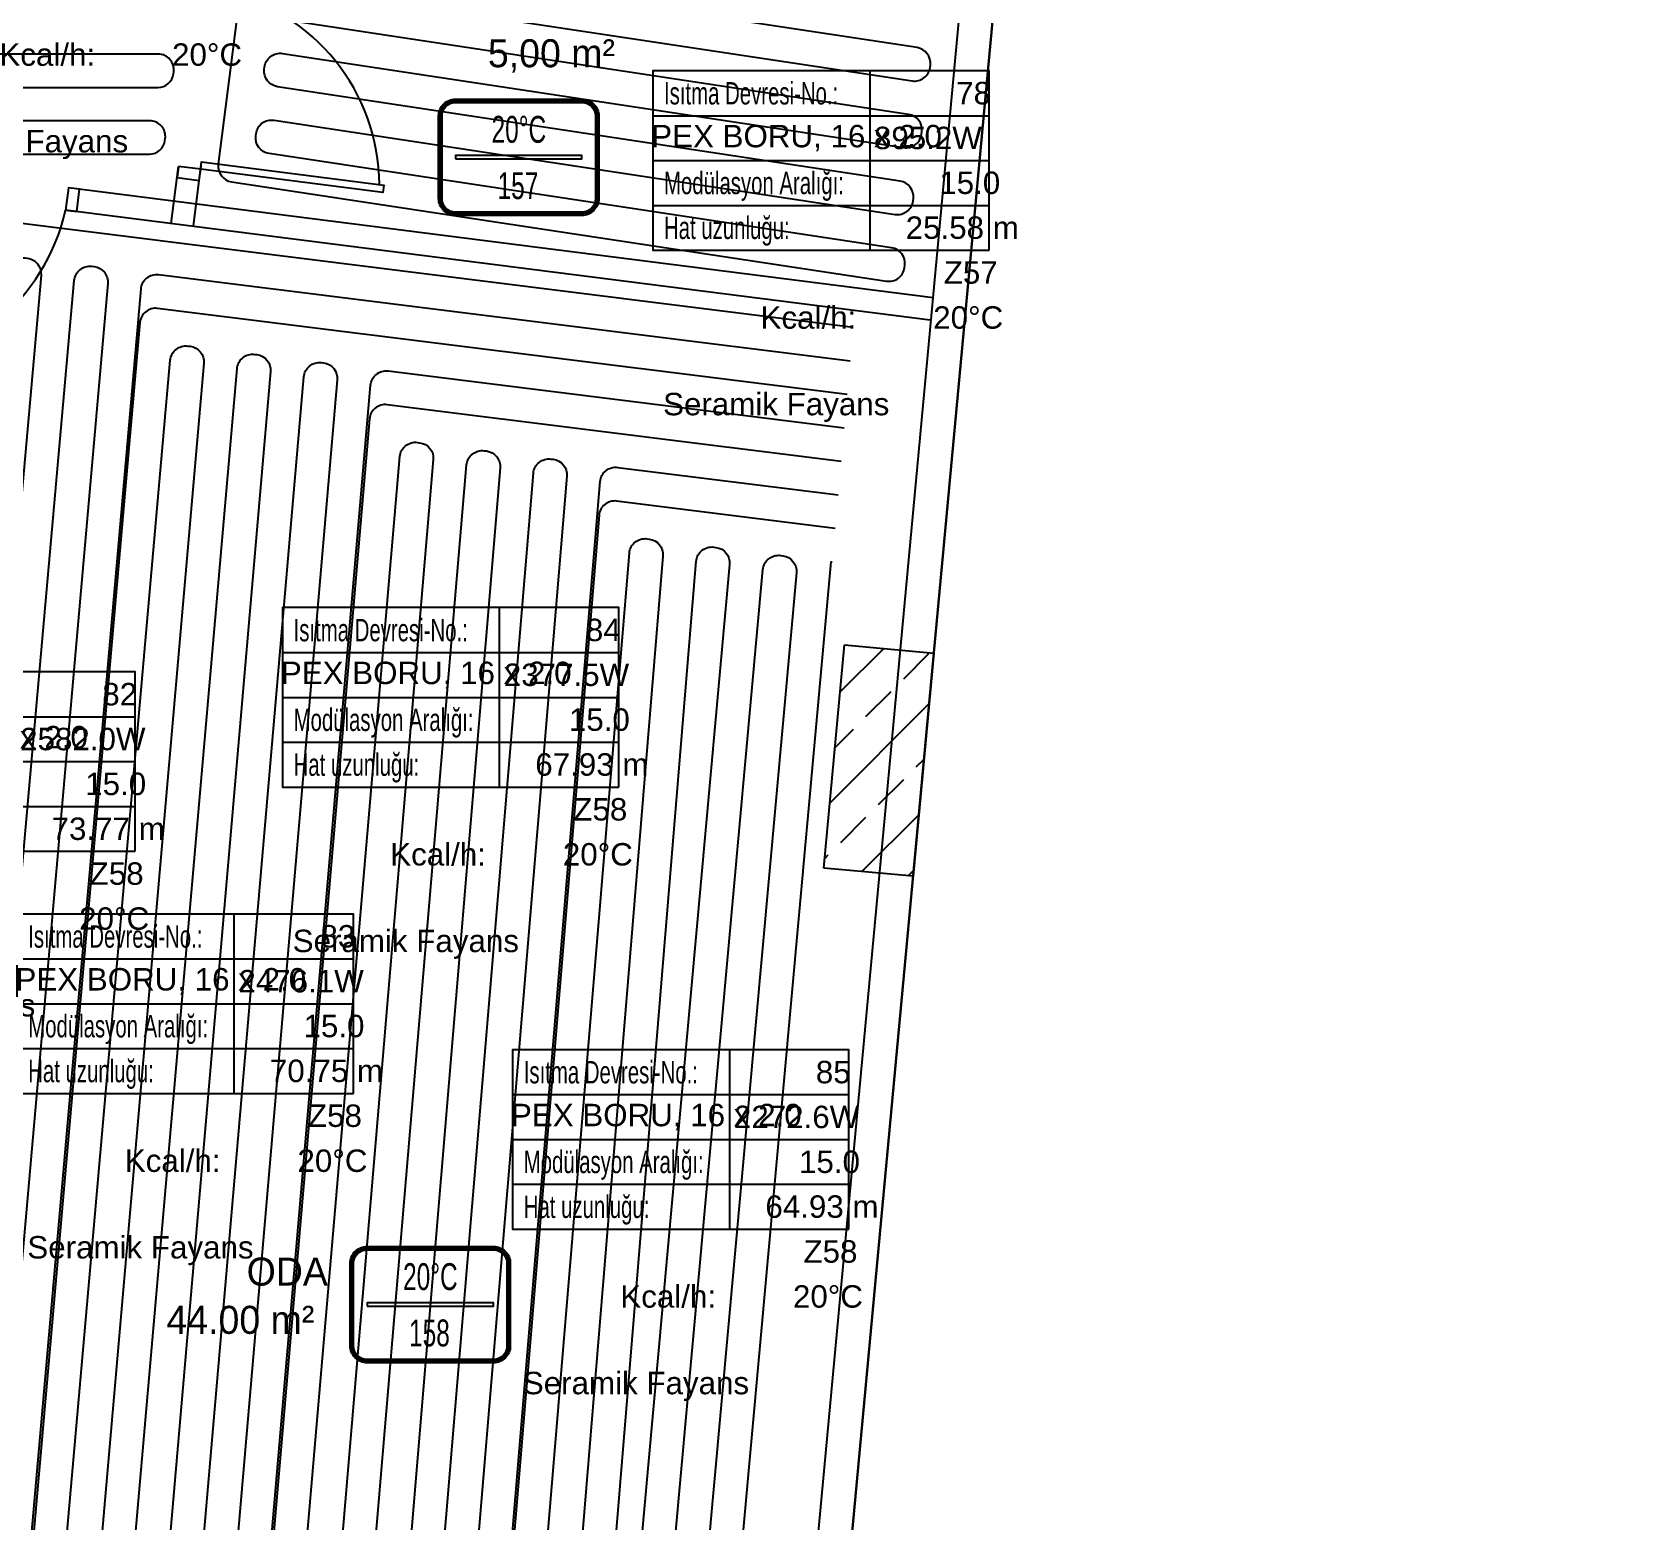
# Model space of a CAD drawing. Header units: centimetres. Extents: x 247996 to 315152, y -468471 to -440326.
# Drawn here: x 286127 to 286843, y -446926 to -446262 of the extents above; entities that cross this region are included whole.
import ezdxf
from ezdxf.enums import TextEntityAlignment as Align

# ---------------------------------------------------------------- set-up
doc = ezdxf.new("R2010")
doc.units = ezdxf.units.CM
for name, color, linetype in [('SCOTT-MKDU0', 50, 'CONTINUOUS'), ('SCOTT-MTY-ISIKAYBIMAHAL', 2, 'CONTINUOUS'), ('SCOTT-MTY-PEX-BORU', 1, 'CONTINUOUS'), ('SCOTT-MTY-RADYATÖR', 2, 'CONTINUOUS'), ('SCOTT-MTY-VANA', 1, 'Continuous')]:
    doc.layers.add(name, color=color, linetype=linetype)
doc.styles.add('MtXpl_Comic_Sans_MS', font='comic.ttf')
doc.styles.add('MTYCAPLT', font='arial.ttf')

# ---------------------------------------------------------------- blocks, each defined once
blk = doc.blocks.new('MTY-RADYATOR MAHAL0')
at = {"layer": 'SCOTT-MTY-ISIKAYBIMAHAL', "color": 2}
for points in [[(-35.71, 18.44), (-35.71, -18.44, 0.414214), (-28.21, -25.94), (28.21, -25.94, 0.414214), (35.71, -18.44), (35.71, 18.44, 0.414214), (28.21, 25.94), (-28.21, 25.94, 0.414214)], [(-34.21, 18.44), (-34.21, -18.44, 0.414214), (-28.21, -24.44), (28.21, -24.44, 0.414214), (34.21, -18.44), (34.21, 18.44, 0.414214), (28.21, 24.44), (-28.21, 24.44, 0.414214)]]:
    blk.add_lwpolyline(points, format="xyb", close=True, dxfattribs=at)
at = {"layer": 'SCOTT-MTY-ISIKAYBIMAHAL', "color": 4}
for points in [[(-35.21, 18.44), (-35.21, -18.44, 0.414214), (-28.21, -25.44), (28.21, -25.44, 0.414214), (35.21, -18.44), (35.21, 18.44, 0.414214), (28.21, 25.44), (-28.21, 25.44, 0.414214)], [(-34.71, 18.44), (-34.71, -18.44, 0.414214), (-28.21, -24.94), (28.21, -24.94, 0.414214), (34.71, -18.44), (34.71, 18.44, 0.414214), (28.21, 24.94), (-28.21, 24.94, 0.414214)]]:
    blk.add_lwpolyline(points, format="xyb", close=True, dxfattribs=at)
at = {"layer": 'SCOTT-MTY-ISIKAYBIMAHAL', "color": 2}
blk.add_lwpolyline([(-28.21, 0.75), (28.21, 0.75), (28.21, -0.75), (-28.21, -0.75)], close=True, dxfattribs=at)
at = {"layer": 'SCOTT-MTY-ISIKAYBIMAHAL', "color": 1, "style": 'MTYCAPLT', "width": 0.65}
for tag, p in [('MAHAL_001', (-14.86, 29.85)), ('NO_001', (-8.34, 6.72))]:
    blk.add_attdef(tag, p, '', height=12, rotation=359.99998, dxfattribs=at)
at = {"layer": 'SCOTT-MTY-ISIKAYBIMAHAL', "color": 4, "style": 'MTYCAPLT', "width": 0.65}
for tag, p in [('DERECE_001', (-22.83, -18.47)), ('ISIKAYBI_001', (-22.73, -41.1))]:
    blk.add_attdef(tag, p, '', height=12, rotation=359.99998, dxfattribs=at)
blk.add_attdef('ALAN', text='', height=12, rotation=359.99998, dxfattribs=at).set_placement((0, -50), align=Align.MIDDLE_CENTER)
blk = doc.blocks.new('MTY-ETIKET')
at = {"layer": 'SCOTT-MTY-RADYATÖR'}
for p, q in [((2.687, 0), (2.687, 8)), ((-7, 6), (8, 6)), ((-7, 4), (8, 4)), ((-7, 2), (8, 2))]:
    blk.add_line(p, q, dxfattribs=at)
blk.add_lwpolyline([(8, 0), (8, 8), (-7, 8), (-7, 0)], close=True, dxfattribs=at)
at = {"layer": 'SCOTT-MTY-RADYATÖR', "style": 'MTYCAPLT', "width": 0.65}
for s, p in [('Isıtma Devresi-No.:', (-6.5, 7)), ('Modülasyon Aralığı:', (-6.5, 3)), ('Hat uzunluğu:', (-6.5, 1))]:
    blk.add_text(s, height=1, rotation=359.99998, dxfattribs=at).set_placement(p, align=Align.MIDDLE_LEFT)
for tag, p in [('NO1_001', (5.8, 6.5)), ('AR_001', (6.25, 2.5)), ('UZ_001', (6.312, 0.509))]:
    blk.add_attdef(tag, p, '', height=1, rotation=359.99998, dxfattribs=at)
at = {"layer": 'SCOTT-MTY-RADYATÖR', "color": 2, "style": 'MTYCAPLT', "width": 0.65}
for tag, p in [('BORU_001', (-7.069, 4.59)), ('YER_001', (2.898, 4.5))]:
    blk.add_attdef(tag, p, '', height=1, dxfattribs=at)

msp = doc.modelspace()

# ---------------------------------------------------------------- linework, layer by layer
at = {"layer": 'SCOTT-MKDU0', "color": 8, "ltscale": 0.03}
for p, q in [((286455.97, -447327.49), (286843.21, -443160.12)), ((286843.21, -443160.12), (286455.97, -447327.49)), ((286441.32, -447322.93), (286604.52, -445566.67)), ((286199.04, -446348.93), (286202.7, -446320.19)), ((286189.12, -446347.67), (286192.36, -446322.21)), ((286528.86, -446380.89), (286143.29, -446331.75)), ((286527.6, -446390.81), (286142.03, -446341.67)), ((286480.14, -446635.1), (286489.37, -446535.52)), ((286489.37, -446535.52), (286529.2, -446539.22)), ((286487.45, -446556.59), (286506.9, -446537.15)), ((286515.79, -446550.71), (286527.01, -446539.49)), ((286529.2, -446539.22), (286519.97, -446638.79)), ((286498.95, -446567.55), (286510.18, -446556.32)), ((286482.95, -446606), (286527.16, -446561.8)), ((286485.2, -446581.3), (286493.34, -446573.16)), ((286521.4, -446590), (286524.9, -446586.5)), ((286504.56, -446606.84), (286515.79, -446595.61)), ((286487.72, -446623.68), (286498.95, -446612.45)), ((286497.18, -446636.68), (286522.65, -446611.2)), ((286480.7, -446630.7), (286482.11, -446629.29)), ((286519.97, -446638.79), (286480.14, -446635.1)), ((286517.72, -446638.58), (286520.4, -446635.91))]:
    msp.add_line(p, q, dxfattribs=at)
msp.add_lwpolyline([(286202.28, -446323.48), (286202.7, -446320.19), (286283.91, -446330.54), (286283.49, -446333.83)], close=True, dxfattribs=at)
for points in [[(286192.36, -446322.21), (286191.73, -446327.17), (286201.65, -446328.44), (286202.28, -446323.48), (286192.36, -446322.21)], [(286148.25, -446332.38), (286143.29, -446331.75), (286142.03, -446341.67), (286146.99, -446342.3), (286148.25, -446332.38)]]:
    msp.add_lwpolyline(points, dxfattribs=at)
for centre, start, end in [((286193.04, -446330.93), 0.41205, 77.42922), ((286055.21, -446322.31), 270.41205, 347.42922)]:
    msp.add_arc(centre, 88.95, start, end, dxfattribs=at)
at = {"layer": 'SCOTT-MTY-PEX-BORU'}
for points in [[(286224.07, -446211.82), (286210.12, -446321.28, 0.407292), (286216.02, -446329.08), (286508.18, -446373.37, 0.42117), (286516.17, -446367.34), (286516.3, -446366.35, 0.407292), (286510.41, -446358.54), (286232.74, -446316.45, -0.407292), (286226.85, -446308.64), (286226.97, -446307.66, -0.42117), (286234.97, -446301.62), (286511.97, -446343.61, 0.42117), (286519.97, -446337.58), (286520.09, -446336.59, 0.407292), (286514.2, -446328.78), (286236.53, -446286.69, -0.407292), (286230.64, -446278.88), (286230.77, -446277.9, -0.42117), (286238.76, -446271.86), (286515.77, -446313.85, 0.42117), (286523.76, -446307.82), (286523.89, -446306.83, 0.407292), (286517.99, -446299.02), (286240.33, -446256.93, -0.407292)], [(286242.55, -446242.1), (286519.56, -446284.09, 0.42117), (286527.55, -446278.06), (286527.68, -446277.07, 0.407292), (286521.78, -446269.26), (286244.12, -446227.17, -0.407292)], [(286074.3, -446286.99), (286183.19, -446286.99, 0.377556), (286190.13, -446280.88), (286190.24, -446280, 0.451847), (286183.3, -446272.11), (286077.98, -446272.11, -0.451847)], [(286057.29, -446316.75), (286179.39, -446316.75, 0.377556), (286186.34, -446310.64), (286186.45, -446309.76, 0.451847), (286179.51, -446301.87), (286074.19, -446301.87, -0.451847)], [(286493.32, -446393.99), (286080.67, -446342.55, 0.424152), (286072.83, -446348.86), (285999.99, -447162.13, 0.404344)], [(286044.69, -447167.23), (286116.13, -446369.37, -0.424152), (286123.97, -446363.05), (286124.95, -446363.18, -0.404344), (286131.06, -446370.75), (286059.53, -447176.55, 0.404344)], [(286074.46, -447177.93), (286145.9, -446373.08, -0.424152), (286153.74, -446366.76), (286154.72, -446366.89, -0.404344), (286160.83, -446374.46), (286089.3, -447186.55, 0.404344)], [(286104.23, -447187.94), (286175.67, -446376.79, -0.424152), (286183.51, -446370.48), (286491.97, -446408.93)], [(286490.61, -446423.87), (286183.03, -446385.52, 0.424152), (286175.19, -446391.84), (286105.06, -447188.52, 0.404344)], [(286119.99, -447189.9), (286188.73, -446408.63, -0.424152), (286196.56, -446402.32), (286197.55, -446402.44, -0.404344), (286203.65, -446410.02), (286134.83, -447200.62, 0.404344)], [(286149.76, -447202.01), (286218.5, -446412.35, -0.424152), (286226.33, -446406.03), (286227.32, -446406.15, -0.404344), (286233.42, -446413.73), (286164.6, -447211.33, 0.404344)], [(286179.52, -447212.71), (286248.27, -446416.06, -0.424152), (286256.1, -446409.74), (286257.09, -446409.86, -0.404344), (286263.19, -446417.44), (286194.37, -447217.84, 0.404344)], [(286209.29, -447219.22), (286278.04, -446419.77, -0.424152), (286285.87, -446413.45), (286489.26, -446438.81)], [(286487.91, -446453.75), (286285.4, -446428.5, 0.424152), (286277.56, -446434.82), (286210.13, -447219.8, 0.404344)], [(286225.05, -447221.19), (286291.09, -446451.61, -0.424152), (286298.93, -446445.3), (286299.91, -446445.42, -0.404344), (286306.02, -446452.99), (286239.9, -447234.71, 0.404344)], [(286254.82, -447236.09), (286320.86, -446455.32, -0.424152), (286328.7, -446449.01), (286329.68, -446449.13, -0.404344), (286335.79, -446456.71), (286269.67, -447248.91, 0.404344)], [(286284.59, -447250.3), (286350.63, -446459.03, -0.424152), (286358.47, -446452.72), (286359.45, -446452.84, -0.404344), (286365.56, -446460.42), (286299.44, -447252.62, 0.404344)], [(286314.36, -447254.01), (286380.4, -446462.75, -0.424152), (286388.24, -446456.43), (286486.56, -446468.69)], [(286485.21, -446483.63), (286387.76, -446471.48, 0.424152), (286379.93, -446477.79), (286315.2, -447254.59, 0.404344)], [(286330.12, -447255.97), (286393.46, -446494.59, -0.424152), (286401.3, -446488.27), (286402.28, -446488.4, -0.404344), (286408.39, -446495.97), (286344.96, -447267.39, 0.404344)], [(286359.89, -447268.78), (286423.23, -446498.3, -0.424152), (286431.07, -446491.98), (286432.05, -446492.11, -0.404344), (286438.16, -446499.68), (286367.74, -447278.1, 0.404344)], [(286382.66, -447279.48), (286453, -446502.01, -0.424152), (286460.84, -446495.7), (286461.82, -446495.82, -0.404344), (286467.93, -446503.39), (286397.51, -447281.81, 0.404344)]]:
    msp.add_lwpolyline(points, format="xyb", dxfattribs=at)
msp.add_lwpolyline([(286412.43, -447283.2), (286483.42, -446498.51), (286483.86, -446498.57)], dxfattribs=at)

# ---------------------------------------------------------------- block references
at = {"layer": 'SCOTT-MTY-VANA'}
ref = msp.add_blockref('MTY-ETIKET', (286134.43, -446242.35), dxfattribs=dict(at, xscale=10, yscale=10))
ref.add_attrib('UZ_001', '45.15 m', (286177.21, -446237.29), dxfattribs={"layer": 'SCOTT-MTY-RADYATÖR', "height": 10, "rotation": 359.99998, "style": 'MTYCAPLT'})
ref.add_attrib('AR_001', '15.0', (286192.19, -446217.29), dxfattribs={"layer": 'SCOTT-MTY-RADYATÖR', "height": 10, "rotation": 359.99998, "style": 'MTYCAPLT'})
ref.add_attrib('NO1_001', '77', (286199.74, -446177.35), dxfattribs={"layer": 'SCOTT-MTY-RADYATÖR', "height": 10, "rotation": 359.99998, "style": 'MTYCAPLT'})
ref.add_attrib('BORU_001', 'PEX BORU, 16 x 2.0', (286063.74, -446196.45), dxfattribs={"layer": 'SCOTT-MTY-RADYATÖR', "height": 10, "style": 'MTYCAPLT'})
ref.add_attrib('NO_001', 'Z60', (286194.22, -446257.29), dxfattribs={"layer": 'SCOTT-MTY-RADYATÖR', "height": 10, "style": 'MTYCAPLT'})
ref.add_attrib('DERECE_001', '20%%DC', (286189.5, -446277.35), dxfattribs={"layer": 'SCOTT-MTY-RADYATÖR', "height": 10, "style": 'MTYCAPLT'})
ref.add_attrib('KCAL/H:_001', 'Kcal/h:', (286112.51, -446277.35), dxfattribs={"layer": 'SCOTT-MTY-RADYATÖR', "height": 10, "style": 'MTYCAPLT'})
ref.add_attrib('MALZEMECINSI_001', 'Seramik Fayans', (286069.02, -446315.97), dxfattribs={"layer": 'SCOTT-MTY-RADYATÖR', "height": 10, "style": 'MTYCAPLT'})
ref.add_attrib('YER_001', '1580.2W', (286162.45, -446197.29), dxfattribs={"layer": 'SCOTT-MTY-RADYATÖR', "height": 10, "style": 'MTYCAPLT'})
ref = msp.add_blockref('MTY-ETIKET', (286473.89, -446359.6), dxfattribs=dict(at, xscale=10, yscale=10))
ref.add_attrib('UZ_001', '25.58 m', (286516.66, -446354.53), dxfattribs={"layer": 'SCOTT-MTY-RADYATÖR', "height": 10, "rotation": 359.99998, "style": 'MTYCAPLT'})
ref.add_attrib('AR_001', '15.0', (286531.65, -446334.53), dxfattribs={"layer": 'SCOTT-MTY-RADYATÖR', "height": 10, "rotation": 359.99998, "style": 'MTYCAPLT'})
ref.add_attrib('NO1_001', '78', (286539.19, -446294.53), dxfattribs={"layer": 'SCOTT-MTY-RADYATÖR', "height": 10, "rotation": 359.99998, "style": 'MTYCAPLT'})
ref.add_attrib('BORU_001', 'PEX BORU, 16 x 2.0', (286403.19, -446313.7), dxfattribs={"layer": 'SCOTT-MTY-RADYATÖR', "height": 10, "style": 'MTYCAPLT'})
ref.add_attrib('NO_001', 'Z57', (286533.65, -446374.51), dxfattribs={"layer": 'SCOTT-MTY-RADYATÖR', "height": 10, "style": 'MTYCAPLT'})
ref.add_attrib('DERECE_001', '20%%DC', (286528.96, -446394.6), dxfattribs={"layer": 'SCOTT-MTY-RADYATÖR', "height": 10, "style": 'MTYCAPLT'})
ref.add_attrib('KCAL/H:_001', 'Kcal/h:', (286451.96, -446394.6), dxfattribs={"layer": 'SCOTT-MTY-RADYATÖR', "height": 10, "style": 'MTYCAPLT'})
ref.add_attrib('MALZEMECINSI_001', 'Seramik Fayans', (286408.48, -446433.21), dxfattribs={"layer": 'SCOTT-MTY-RADYATÖR', "height": 10, "style": 'MTYCAPLT'})
ref.add_attrib('YER_001', '895.2W', (286502.52, -446314.53), dxfattribs={"layer": 'SCOTT-MTY-RADYATÖR', "height": 10, "style": 'MTYCAPLT'})
ref = msp.add_blockref('MTY-RADYATOR MAHAL0', (286344.1, -446318.16), dxfattribs=dict(at, xscale=-1, rotation=180))
ref.add_attrib('DERECE_001', '20%%DC', (286331.99, -446311.69), dxfattribs={"layer": 'SCOTT-MTY-ISIKAYBIMAHAL', "color": 4, "height": 12, "rotation": 0.00002, "style": 'MTYCAPLT', "width": 0.65})
ref.add_attrib('NO_001', '157', (286334.67, -446336.81), dxfattribs={"layer": 'SCOTT-MTY-ISIKAYBIMAHAL', "color": 1, "height": 12, "rotation": 0.00002, "style": 'MTYCAPLT', "width": 0.65})
ref = msp.add_blockref('MTY-ETIKET', (286308.71, -446598.99), dxfattribs=dict(at, xscale=10, yscale=10))
ref.add_attrib('UZ_001', '67.93 m', (286351.49, -446593.92), dxfattribs={"layer": 'SCOTT-MTY-RADYATÖR', "height": 10, "rotation": 359.99998, "style": 'MTYCAPLT'})
ref.add_attrib('AR_001', '15.0', (286366.47, -446573.93), dxfattribs={"layer": 'SCOTT-MTY-RADYATÖR', "height": 10, "rotation": 359.99998, "style": 'MTYCAPLT'})
ref.add_attrib('NO1_001', '84', (286374.05, -446533.93), dxfattribs={"layer": 'SCOTT-MTY-RADYATÖR', "height": 10, "rotation": 359.99998, "style": 'MTYCAPLT'})
ref.add_attrib('BORU_001', 'PEX BORU, 16 x 2.0', (286238.02, -446553.09), dxfattribs={"layer": 'SCOTT-MTY-RADYATÖR', "height": 10, "style": 'MTYCAPLT'})
ref.add_attrib('NO_001', 'Z58', (286368.46, -446613.93), dxfattribs={"layer": 'SCOTT-MTY-RADYATÖR', "height": 10, "style": 'MTYCAPLT'})
ref.add_attrib('DERECE_001', '20%%DC', (286363.78, -446633.99), dxfattribs={"layer": 'SCOTT-MTY-RADYATÖR', "height": 10, "style": 'MTYCAPLT'})
ref.add_attrib('KCAL/H:_001', 'Kcal/h:', (286286.79, -446633.99), dxfattribs={"layer": 'SCOTT-MTY-RADYATÖR', "height": 10, "style": 'MTYCAPLT'})
ref.add_attrib('MALZEMECINSI_001', 'Seramik Fayans', (286243.3, -446672.61), dxfattribs={"layer": 'SCOTT-MTY-RADYATÖR', "height": 10, "style": 'MTYCAPLT'})
ref.add_attrib('YER_001', '2377.5W', (286337.45, -446553.92), dxfattribs={"layer": 'SCOTT-MTY-RADYATÖR', "height": 10, "style": 'MTYCAPLT'})
ref = msp.add_blockref('MTY-ETIKET', (286093, -446627.64), dxfattribs=dict(at, xscale=10, yscale=10))
ref.add_attrib('UZ_001', '73.77 m', (286135.78, -446622.58), dxfattribs={"layer": 'SCOTT-MTY-RADYATÖR', "height": 10, "rotation": 359.99998, "style": 'MTYCAPLT'})
ref.add_attrib('AR_001', '15.0', (286150.77, -446602.58), dxfattribs={"layer": 'SCOTT-MTY-RADYATÖR', "height": 10, "rotation": 359.99998, "style": 'MTYCAPLT'})
ref.add_attrib('NO1_001', '82', (286158.38, -446562.58), dxfattribs={"layer": 'SCOTT-MTY-RADYATÖR', "height": 10, "rotation": 359.99998, "style": 'MTYCAPLT'})
ref.add_attrib('BORU_001', 'PEX BORU, 16 x 2.0', (286022.31, -446581.74), dxfattribs={"layer": 'SCOTT-MTY-RADYATÖR', "height": 10, "style": 'MTYCAPLT'})
ref.add_attrib('NO_001', 'Z58', (286152.76, -446642.58), dxfattribs={"layer": 'SCOTT-MTY-RADYATÖR', "height": 10, "style": 'MTYCAPLT'})
ref.add_attrib('DERECE_001', '20%%DC', (286148.07, -446662.64), dxfattribs={"layer": 'SCOTT-MTY-RADYATÖR', "height": 10, "style": 'MTYCAPLT'})
ref.add_attrib('KCAL/H:_001', 'Kcal/h:', (286071.08, -446662.64), dxfattribs={"layer": 'SCOTT-MTY-RADYATÖR', "height": 10, "style": 'MTYCAPLT'})
ref.add_attrib('MALZEMECINSI_001', 'Seramik Fayans', (286027.6, -446701.26), dxfattribs={"layer": 'SCOTT-MTY-RADYATÖR', "height": 10, "style": 'MTYCAPLT'})
ref.add_attrib('YER_001', '2582.0W', (286121.74, -446582.58), dxfattribs={"layer": 'SCOTT-MTY-RADYATÖR', "height": 10, "style": 'MTYCAPLT'})
ref = msp.add_blockref('MTY-ETIKET', (286190.35, -446735.63), dxfattribs=dict(at, xscale=10, yscale=10))
ref.add_attrib('UZ_001', '70.75 m', (286233.13, -446730.56), dxfattribs={"layer": 'SCOTT-MTY-RADYATÖR', "height": 10, "rotation": 359.99998, "style": 'MTYCAPLT'})
ref.add_attrib('AR_001', '15.0', (286248.12, -446710.56), dxfattribs={"layer": 'SCOTT-MTY-RADYATÖR', "height": 10, "rotation": 359.99998, "style": 'MTYCAPLT'})
ref.add_attrib('NO1_001', '83', (286255.67, -446670.56), dxfattribs={"layer": 'SCOTT-MTY-RADYATÖR', "height": 10, "rotation": 359.99998, "style": 'MTYCAPLT'})
ref.add_attrib('BORU_001', 'PEX BORU, 16 x 2.0', (286119.66, -446689.73), dxfattribs={"layer": 'SCOTT-MTY-RADYATÖR', "height": 10, "style": 'MTYCAPLT'})
ref.add_attrib('NO_001', 'Z58', (286250.11, -446750.56), dxfattribs={"layer": 'SCOTT-MTY-RADYATÖR', "height": 10, "style": 'MTYCAPLT'})
ref.add_attrib('DERECE_001', '20%%DC', (286245.42, -446770.63), dxfattribs={"layer": 'SCOTT-MTY-RADYATÖR', "height": 10, "style": 'MTYCAPLT'})
ref.add_attrib('KCAL/H:_001', 'Kcal/h:', (286168.43, -446770.63), dxfattribs={"layer": 'SCOTT-MTY-RADYATÖR', "height": 10, "style": 'MTYCAPLT'})
ref.add_attrib('MALZEMECINSI_001', 'Seramik Fayans', (286124.95, -446809.24), dxfattribs={"layer": 'SCOTT-MTY-RADYATÖR', "height": 10, "style": 'MTYCAPLT'})
ref.add_attrib('YER_001', '2476.1W', (286219.09, -446690.56), dxfattribs={"layer": 'SCOTT-MTY-RADYATÖR', "height": 10, "style": 'MTYCAPLT'})
ref = msp.add_blockref('MTY-ETIKET', (286411.34, -446796.16), dxfattribs=dict(at, xscale=10, yscale=10))
ref.add_attrib('UZ_001', '64.93 m', (286454.11, -446791.09), dxfattribs={"layer": 'SCOTT-MTY-RADYATÖR', "height": 10, "rotation": 359.99998, "style": 'MTYCAPLT'})
ref.add_attrib('AR_001', '15.0', (286469.1, -446771.1), dxfattribs={"layer": 'SCOTT-MTY-RADYATÖR', "height": 10, "rotation": 359.99998, "style": 'MTYCAPLT'})
ref.add_attrib('NO1_001', '85', (286476.6, -446731.1), dxfattribs={"layer": 'SCOTT-MTY-RADYATÖR', "height": 10, "rotation": 359.99998, "style": 'MTYCAPLT'})
ref.add_attrib('BORU_001', 'PEX BORU, 16 x 2.0', (286340.64, -446750.26), dxfattribs={"layer": 'SCOTT-MTY-RADYATÖR', "height": 10, "style": 'MTYCAPLT'})
ref.add_attrib('NO_001', 'Z58', (286471.09, -446811.1), dxfattribs={"layer": 'SCOTT-MTY-RADYATÖR', "height": 10, "style": 'MTYCAPLT'})
ref.add_attrib('DERECE_001', '20%%DC', (286466.41, -446831.16), dxfattribs={"layer": 'SCOTT-MTY-RADYATÖR', "height": 10, "style": 'MTYCAPLT'})
ref.add_attrib('KCAL/H:_001', 'Kcal/h:', (286389.41, -446831.16), dxfattribs={"layer": 'SCOTT-MTY-RADYATÖR', "height": 10, "style": 'MTYCAPLT'})
ref.add_attrib('MALZEMECINSI_001', 'Seramik Fayans', (286345.93, -446869.78), dxfattribs={"layer": 'SCOTT-MTY-RADYATÖR', "height": 10, "style": 'MTYCAPLT'})
ref.add_attrib('YER_001', '2272.6W', (286440.07, -446751.1), dxfattribs={"layer": 'SCOTT-MTY-RADYATÖR', "height": 10, "style": 'MTYCAPLT'})
ref = msp.add_blockref('MTY-RADYATOR MAHAL0', (286304.65, -446829.8), dxfattribs=dict(at, xscale=-1, rotation=180))
ref.add_attrib('DERECE_001', '20%%DC', (286292.53, -446823.33), dxfattribs={"layer": 'SCOTT-MTY-ISIKAYBIMAHAL', "color": 4, "height": 12, "rotation": 0.00002, "style": 'MTYCAPLT', "width": 0.65})
ref.add_attrib('NO_001', '158', (286295.2, -446848.45), dxfattribs={"layer": 'SCOTT-MTY-ISIKAYBIMAHAL', "color": 1, "height": 12, "rotation": 0.00002, "style": 'MTYCAPLT', "width": 0.65})

# ---------------------------------------------------------------- texts
at = {"layer": 'SCOTT-MKDU0', "color": 8, "ltscale": 0.03, "style": 'MtXpl_Comic_Sans_MS'}
msp.add_text('5,00 m²', height=12.5, rotation=360, dxfattribs=at).set_placement((286330.35, -446278.02))
for s, p in [('ODA', (286222.77, -446821.31)), ('44.00 m²', (286186.98, -446842.84))]:
    msp.add_text(s, height=12.5, dxfattribs=at).set_placement(p)

doc.saveas('drawing.dxf')
